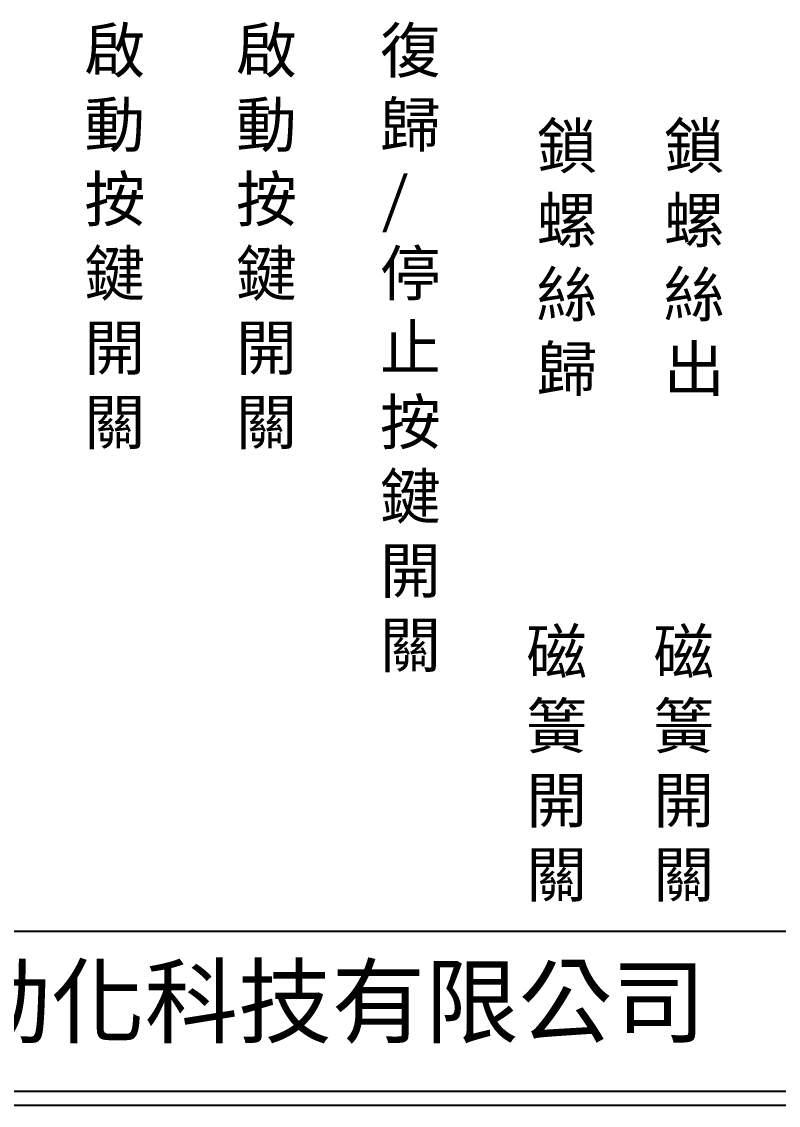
# Model space of a CAD drawing. Extents: x 325 to 612, y 3 to 207.
# Drawn here: x 394.1 to 460.3, y 3 to 97.8 of the extents above; entities that cross this region are included whole.
import ezdxf

# ---------------------------------------------------------------- set-up
doc = ezdxf.new("R2010")
doc.units = 0
doc.layers.add('圖框層', color=7, linetype='CONTINUOUS')
doc.layers.add('標尺寸層', color=3, linetype='CONTINUOUS')
doc.styles.add('CNS', font='romanc.shx', dxfattribs={"bigfont": 'chineset.shx'})
doc.styles.add('STSL', font='KAIU.TTF')

msp = doc.modelspace()

# ---------------------------------------------------------------- linework, layer by layer
at = {"layer": '圖框層', "color": 7}
for p, q in [((326.569, 18.25), (611.07, 18.25)), ((326.569, 4.25), (611.07, 4.25)), ((325.319, 3), (612.319, 3))]:
    msp.add_line(p, q, dxfattribs=at)

# ---------------------------------------------------------------- texts
at = {"layer": '圖框層', "color": 4, "style": 'STSL'}
msp.add_text('泓陞自動化科技有限公司', height=6, dxfattribs=at).set_placement((363.923, 9.076))
at = {"layer": '標尺寸層', "color": 7, "char_height": 3.9, "width": 4.96081, "style": 'CNS'}
for s, insert, attachment_point in [('{\\fDFKai-SB|b0|i0|c136|p65;啟動按鍵開關}', (399.57, 97.234), 1), ('{\\fDFKai-SB|b0|i0|c136|p65;啟動按鍵開關}', (412.842, 97.234), 1), ('{\\fDFKai-SB|b0|i0|c136|p65;復歸\\P/\\P停止按鍵開關}', (425.439, 97.234), 1), ('{\\fDFKai-SB|b0|i0|c136|p65;鎖螺絲歸}', (441.802, 76.973), 5), ('{\\fDFKai-SB|b0|i0|c136|p65;鎖螺絲出}', (452.934, 76.973), 5), ('{\\fDFKai-SB|b0|i0|c136|p65;磁簧開關}', (440.902, 32.72), 5), ('{\\fDFKai-SB|b0|i0|c136|p65;磁簧開關}', (452.018, 32.72), 5)]:
    msp.add_mtext(s, dxfattribs=dict(at, insert=insert, attachment_point=attachment_point))

doc.saveas('drawing.dxf')
